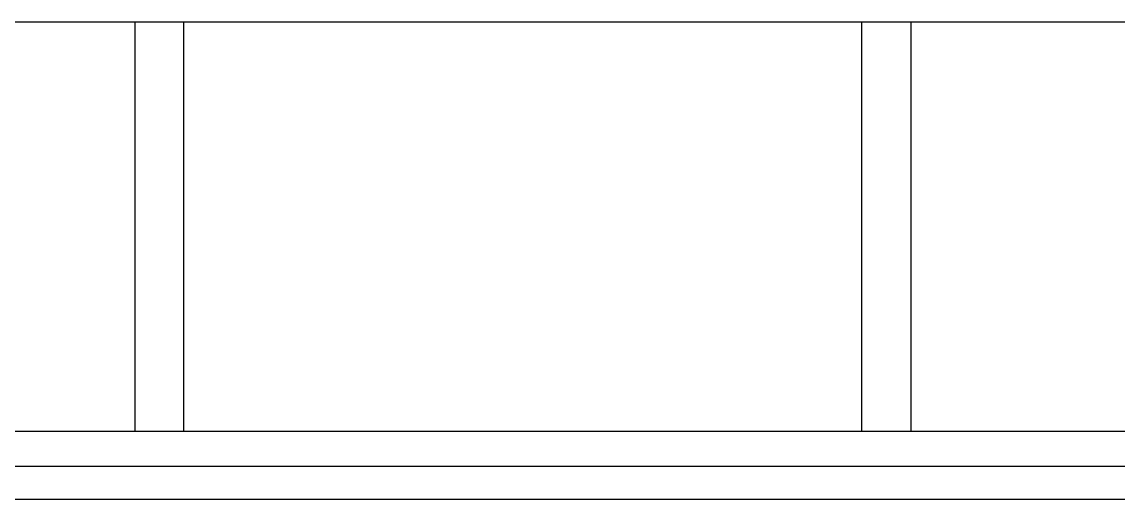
# Model space of a CAD drawing. Header units: centimetres. Extents: x -3096 to 17897, y -3131 to 15798.
# Drawn here: x 2699 to 3369, y 912 to 1204 of the extents above; entities that cross this region are included whole.
import ezdxf

# ---------------------------------------------------------------- set-up
doc = ezdxf.new("R2010")
doc.units = ezdxf.units.CM

msp = doc.modelspace()

# ---------------------------------------------------------------- linework, layer by layer
for p, q in [((2204.42, 1203.81), (3654.42, 1203.81)), ((2767.92, 1203.81), (2767.92, 953.81)), ((2797.92, 953.81), (2797.92, 1203.81)), ((3211.92, 1203.81), (3211.92, 953.81)), ((3241.92, 1203.81), (3241.92, 953.81)), ((2324.42, 953.81), (3680.92, 953.81)), ((2354.42, 932.39), (3654.42, 932.39)), ((1752.53, 912.39), (4212.75, 912.39))]:
    msp.add_line(p, q)

doc.saveas('drawing.dxf')
